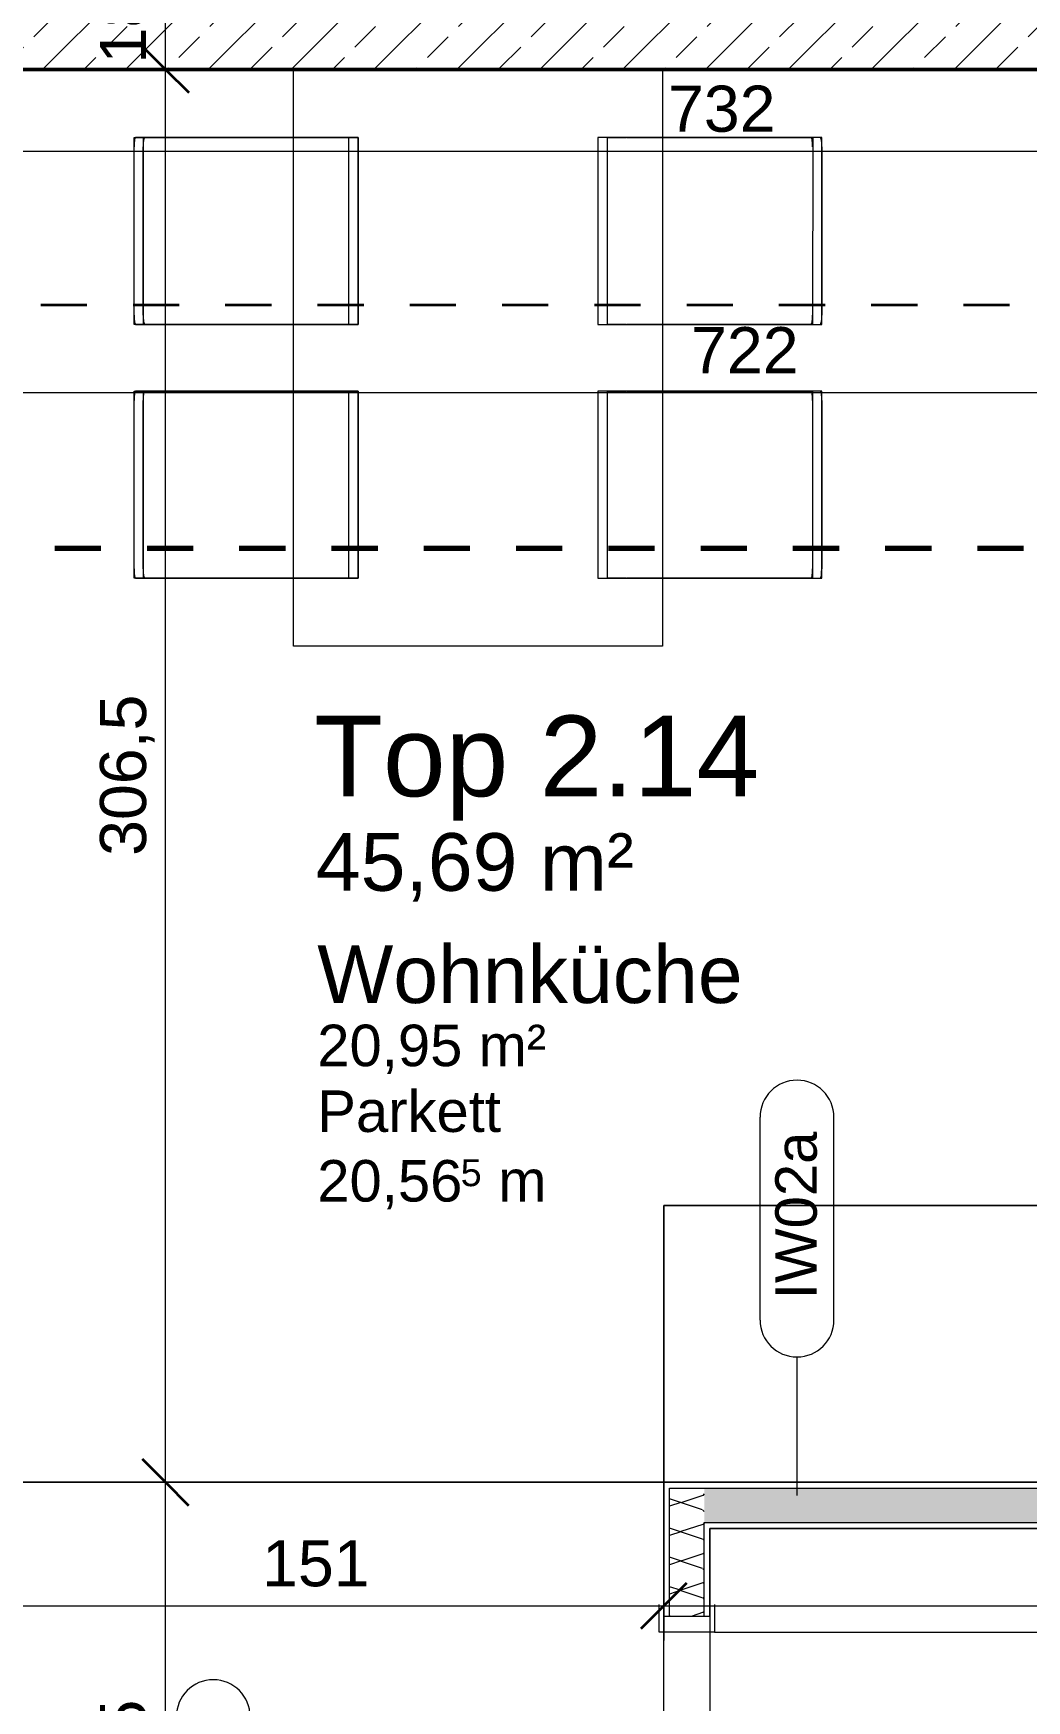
# Model space of a CAD drawing. Header units: metres. Extents: x -67.4 to -27.2, y 43.9 to 89.6.
# Drawn here: x -42.859 to -40.706, y 65.878 to 69.492 of the extents above; entities that cross this region are included whole.
import ezdxf

# ---------------------------------------------------------------- set-up
doc = ezdxf.new("R2010")
doc.units = ezdxf.units.M
for name, pattern in [('Achse', [0.009, 0.005, -0.002, 0, -0.002]), ('Strich Punkt Mittel', [0.015875, 0.00635, -0.004763, 0, -0.004763]), ('Verdeckt', [0.003, 0.002, -0.001])]:
    doc.linetypes.add(name, pattern=pattern)
for name, color, linetype, lineweight in [('A_Bemassung-50_', 4, 'Continuous', 9), ('A_Bemassung_', 4, 'Continuous', 9), ('A_Beschriftung_', 7, 'Continuous', 9), ('A_Moebel', 6, 'Continuous', 13), ('A_Raeume', 7, 'Continuous', 13), ('A_Raeume_', 7, 'Continuous', 5), ('A_Raeume_Beschriftung_', 7, 'Continuous', 9), ('A_Raster_', 1, 'Continuous', 9), ('A_Tueren', 31, 'Continuous', 13), ('A_Waende', 7, 'Continuous', 13), ('G-ANNO-SYMB_', 111, 'Continuous', 9)]:
    doc.layers.add(name, color=color, linetype=linetype, lineweight=lineweight)
doc.styles.add('Arial_1', font='arial.ttf', dxfattribs={"height": 0.175})
doc.styles.add('Arial_2', font='arial.ttf', dxfattribs={"height": 0.09})
doc.styles.add('Arial_3', font='arial.ttf', dxfattribs={"height": 0.05849})
doc.styles.add('Arial_4', font='arial.ttf', dxfattribs={"height": 0.125})
doc.styles.add('Arial_5', font='arial.ttf', dxfattribs={"height": 0.1})
doc.dimstyles.new('WGA-Bemaßung', dxfattribs={"dimscale": 0.3048, "dimtxt": 0.102026, "dimasz": 0.328084, "dimexe": 0.246063, "dimexo": 0.0625, "dimgap": 0.04101, "dimtad": 1, "dimdec": 1, "dimlfac": 100, "dimrnd": 0.5, "dimdsep": 46, "dimtxsty": 'Arial_5', "dimblk1": 'OBLIQUE', "dimblk2": 'OBLIQUE', "dimsah": 1, "dimcen": 0.09, "dimdle": 0.246063, "dimazin": 2, "dimtfac": 1, "dimtdec": 4, "dimtix": 1, "dimtmove": 0, "dimatfit": 3, "dimfxl": 0.656168, "dimfxlon": 1, "dimtvp": 1, "dimtolj": 1, "dimtzin": 0, "dimarcsym": 2})
doc.dimstyles.new('WGA-Bemaßung_4', dxfattribs={"dimscale": 0.3048, "dimtxt": 0.102026, "dimasz": 0.328084, "dimexe": 0.246063, "dimexo": 0.0625, "dimgap": 0.04101, "dimtad": 1, "dimdec": 1, "dimlfac": 100, "dimrnd": 0.5, "dimdsep": 46, "dimtxsty": 'Arial_5', "dimblk1": 'OBLIQUE', "dimblk2": 'OBLIQUE', "dimsah": 1, "dimcen": 0.09, "dimdle": 0.246063, "dimazin": 2, "dimtfac": 1, "dimtdec": 4, "dimtix": 1, "dimtmove": 0, "dimatfit": 3, "dimfxl": 0.656168, "dimfxlon": 1, "dimtvp": 1, "dimtolj": 1, "dimtzin": 0, "dimarcsym": 2})

# ---------------------------------------------------------------- blocks, each defined once
blk = doc.blocks.new('UZ_D1 - SL_0800x2000_Zimmertür_Stahlzarge_GK-7175508-263_PP_02OG_BT2')
at = {"layer": 'A_Tueren', "lineweight": 5}
for p, q in [((-0.4, 0.06), (-0.46, 0.06)), ((-0.4, -0.06), (-0.4, 0.06)), ((0.4, 0.06), (0.46, 0.06)), ((0.4, -0.06), (0.4, 0.06)), ((-0.46, -0.06), (-0.4, -0.06)), ((0.46, -0.06), (0.4, -0.06)), ((0.4, -0.06), (0.4, -0.86))]:
    blk.add_line(p, q, dxfattribs=at)
blk.add_arc((0.4, -0.06), 0.8, 180, 270, dxfattribs=at)
blk = doc.blocks.new('Moeb_Esstisch_rechteckig_bear - 125 x 80-V45-263_PP_02OG_BT2')
at = {"layer": 'A_Moebel', "color": 8}
for p, q in [((-1.4191, 0.7452), (-1.4391, 0.7452)), ((-1.4391, 0.7452), (-1.4391, 0.7423)), ((-1.4391, 0.7423), (-1.4391, 0.4)), ((-1.4391, 0.7423), (-1.4391, 0.7225)), ((-1.4391, 0.7423), (-1.4391, 0.6914)), ((-1.4391, 0.7255), (-1.4385, 0.7255)), ((-1.4384, 0.7255), (-1.4365, 0.7255)), ((-1.4364, 0.7255), (-1.4334, 0.7255)), ((-1.4332, 0.7255), (-1.4291, 0.7255)), ((-1.4291, 0.7255), (-1.4243, 0.7255)), ((-1.4242, 0.7255), (-1.4191, 0.7255)), ((-1.0541, 0.7452), (-1.4191, 0.7452)), ((-1.4191, 0.7452), (-1.0541, 0.7452)), ((-1.4191, 0.7255), (-1.0541, 0.7255)), ((-1.4191, 0.7255), (-1.0541, 0.7255)), ((-1.0341, 0.7452), (-1.0541, 0.7452)), ((-1.0541, 0.7255), (-1.0489, 0.7255)), ((-1.0489, 0.7255), (-1.0442, 0.7255)), ((-1.0441, 0.7255), (-1.0401, 0.7255)), ((-1.0399, 0.7255), (-1.037, 0.7255)), ((-1.0367, 0.7255), (-1.035, 0.7255)), ((-1.0347, 0.7255), (-1.0342, 0.7255)), ((-1.0341, 0.7423), (-1.0341, 0.7452)), ((-1.0341, 0.4), (-1.0341, 0.7423)), ((-1.0341, 0.7225), (-1.0341, 0.7423)), ((-1.0341, 0.6914), (-1.0341, 0.7423)), ((-0.8691, 0.7452), (-0.8891, 0.7452)), ((-0.8891, 0.7452), (-0.8891, 0.7423)), ((-0.8891, 0.7423), (-0.8891, 0.4)), ((-0.8891, 0.7423), (-0.8891, 0.7225)), ((-0.8891, 0.7423), (-0.8891, 0.6914)), ((-0.8891, 0.7255), (-0.8885, 0.7255)), ((-0.8884, 0.7255), (-0.8865, 0.7255)), ((-0.8864, 0.7255), (-0.8834, 0.7255)), ((-0.8832, 0.7255), (-0.8791, 0.7255)), ((-0.8791, 0.7255), (-0.8743, 0.7255)), ((-0.8742, 0.7255), (-0.8691, 0.7255)), ((-0.5041, 0.7452), (-0.8691, 0.7452)), ((-0.8691, 0.7452), (-0.5041, 0.7452)), ((-0.8691, 0.7255), (-0.5041, 0.7255)), ((-0.8691, 0.7255), (-0.5041, 0.7255)), ((-0.4841, 0.7452), (-0.5041, 0.7452)), ((-0.5041, 0.7255), (-0.4989, 0.7255)), ((-0.4989, 0.7255), (-0.4942, 0.7255)), ((-0.4941, 0.7255), (-0.4901, 0.7255)), ((-0.4899, 0.7255), (-0.487, 0.7255)), ((-0.4867, 0.7255), (-0.485, 0.7255)), ((-0.4847, 0.7255), (-0.4842, 0.7255)), ((-0.4841, 0.7423), (-0.4841, 0.7452)), ((-0.4841, 0.4), (-0.4841, 0.7423)), ((-0.4841, 0.7225), (-0.4841, 0.7423)), ((-0.4841, 0.6914), (-0.4841, 0.7423)), ((-1.4391, 0.6716), (-1.4391, 0.7225)), ((-1.4391, 0.6914), (-1.4391, 0.6181)), ((-1.0341, 0.7225), (-1.0341, 0.6716)), ((-1.0341, 0.6181), (-1.0341, 0.6914)), ((-0.8891, 0.6716), (-0.8891, 0.7225)), ((-0.8891, 0.6914), (-0.8891, 0.6181)), ((-0.4841, 0.7225), (-0.4841, 0.6716)), ((-0.4841, 0.6181), (-0.4841, 0.6914)), ((-1.4391, 0.6193), (-1.4391, 0.6716)), ((-1.0341, 0.6716), (-1.0341, 0.6193)), ((-0.8891, 0.6193), (-0.8891, 0.6716)), ((-0.4841, 0.6716), (-0.4841, 0.6193)), ((-1.4391, 0.4), (-1.4391, 0.6193)), ((-1.4391, 0.6181), (-1.4391, 0.4)), ((-1.0341, 0.6193), (-1.0341, 0.4)), ((-1.0341, 0.4), (-1.0341, 0.6181)), ((-0.8891, 0.4), (-0.8891, 0.6193)), ((-0.8891, 0.6181), (-0.8891, 0.4)), ((-0.4841, 0.6193), (-0.4841, 0.4)), ((-0.4841, 0.4), (-0.4841, 0.6181)), ((-1.5866, 0.4), (-0.3366, 0.4)), ((-1.5866, 0.4), (-0.3366, 0.4)), ((-1.4391, 0.4), (-1.4391, 0.2599)), ((-1.4391, 0.4), (-1.4391, 0.3221)), ((-1.4391, 0.3232), (-1.4391, 0.4)), ((-1.0341, 0.2599), (-1.0341, 0.4)), ((-1.0341, 0.4), (-1.0341, 0.3232)), ((-1.0341, 0.3221), (-1.0341, 0.4)), ((-0.8891, 0.4), (-0.8891, 0.2599)), ((-0.8891, 0.4), (-0.8891, 0.3221)), ((-0.8891, 0.3232), (-0.8891, 0.4)), ((-0.4841, 0.2599), (-0.4841, 0.4)), ((-0.4841, 0.4), (-0.4841, 0.3232)), ((-0.4841, 0.3221), (-0.4841, 0.4)), ((-0.3366, 0.4), (-0.3366, -0.4)), ((-0.3366, 0.4), (-0.3366, -0.4)), ((-1.4391, 0.3232), (-1.4391, 0.2928)), ((-1.4391, 0.3117), (-1.4391, 0.3221)), ((-1.4391, 0.3018), (-1.4391, 0.3117)), ((-1.4391, 0.2932), (-1.4391, 0.3018)), ((-1.4391, 0.2863), (-1.4391, 0.2928)), ((-1.4391, 0.2928), (-1.4391, 0.2799)), ((-1.0341, 0.3076), (-1.0341, 0.3232)), ((-1.0341, 0.3221), (-1.0341, 0.3117)), ((-1.0341, 0.3117), (-1.0341, 0.3018)), ((-1.0341, 0.2928), (-1.0341, 0.3076)), ((-1.0341, 0.3018), (-1.0341, 0.2932)), ((-1.0341, 0.2799), (-1.0341, 0.2928)), ((-1.0341, 0.2928), (-1.0341, 0.2863)), ((-0.8891, 0.3232), (-0.8891, 0.3076)), ((-0.8891, 0.3117), (-0.8891, 0.3221)), ((-0.8891, 0.2932), (-0.8891, 0.3117)), ((-0.8891, 0.3076), (-0.8891, 0.2928)), ((-0.8891, 0.2798), (-0.8891, 0.2928)), ((-0.8891, 0.2928), (-0.8891, 0.2799)), ((-0.4841, 0.3076), (-0.4841, 0.3232)), ((-0.4841, 0.3221), (-0.4841, 0.2932)), ((-0.4841, 0.2928), (-0.4841, 0.3076)), ((-0.4841, 0.2799), (-0.4841, 0.2928)), ((-0.4841, 0.2928), (-0.4841, 0.2798)), ((-1.4391, 0.2818), (-1.4391, 0.2863)), ((-1.4391, 0.2798), (-1.4391, 0.2818)), ((-1.4391, 0.2799), (-1.4391, 0.2599)), ((-1.4391, 0.2798), (-1.4391, 0.2599)), ((-1.4391, 0.2798), (-1.0341, 0.2798)), ((-1.4391, 0.2599), (-1.0341, 0.2599)), ((-1.4391, 0.2599), (-1.0341, 0.2599)), ((-1.0341, 0.2863), (-1.0341, 0.2798)), ((-1.0341, 0.2696), (-1.0341, 0.2799)), ((-1.0341, 0.2599), (-1.0341, 0.2798)), ((-1.0341, 0.2628), (-1.0341, 0.2696)), ((-1.0341, 0.2599), (-1.0341, 0.2628)), ((-0.8891, 0.2799), (-0.8891, 0.2696)), ((-0.8891, 0.2798), (-0.8891, 0.2599)), ((-0.8891, 0.2798), (-0.4841, 0.2798)), ((-0.8891, 0.2696), (-0.8891, 0.2628)), ((-0.8891, 0.2628), (-0.8891, 0.2599)), ((-0.8891, 0.2599), (-0.4841, 0.2599)), ((-0.8891, 0.2599), (-0.4841, 0.2599)), ((-0.4841, 0.2696), (-0.4841, 0.2799)), ((-0.4841, 0.2599), (-0.4841, 0.2798)), ((-0.4841, 0.2628), (-0.4841, 0.2696)), ((-0.4841, 0.2599), (-0.4841, 0.2628)), ((-1.4391, -0.2599), (-1.0341, -0.2599)), ((-1.4391, -0.4), (-1.4391, -0.2599)), ((-1.4391, -0.2599), (-1.4391, -0.2628)), ((-1.4391, -0.2599), (-1.4391, -0.2798)), ((-1.0341, -0.2599), (-1.4391, -0.2599)), ((-1.4391, -0.2628), (-1.4391, -0.2696)), ((-1.4391, -0.2696), (-1.4391, -0.2799)), ((-1.4391, -0.2928), (-1.4391, -0.2798)), ((-1.0341, -0.2798), (-1.4391, -0.2798)), ((-1.4391, -0.2799), (-1.4391, -0.2928)), ((-1.0341, -0.2599), (-1.0341, -0.4)), ((-1.0341, -0.2798), (-1.0341, -0.2599)), ((-1.0341, -0.2628), (-1.0341, -0.2599)), ((-1.0341, -0.2696), (-1.0341, -0.2628)), ((-1.0341, -0.2799), (-1.0341, -0.2696)), ((-1.0341, -0.2798), (-1.0341, -0.2818)), ((-1.0341, -0.2928), (-1.0341, -0.2799)), ((-1.0341, -0.2818), (-1.0341, -0.2863)), ((-1.0341, -0.2863), (-1.0341, -0.2928)), ((-0.8891, -0.2599), (-0.4841, -0.2599)), ((-0.8891, -0.4), (-0.8891, -0.2599)), ((-0.8891, -0.2599), (-0.8891, -0.2628)), ((-0.8891, -0.2599), (-0.8891, -0.2798)), ((-0.4841, -0.2599), (-0.8891, -0.2599)), ((-0.8891, -0.2628), (-0.8891, -0.2696)), ((-0.8891, -0.2696), (-0.8891, -0.2799)), ((-0.8891, -0.2928), (-0.8891, -0.2798)), ((-0.4841, -0.2798), (-0.8891, -0.2798)), ((-0.8891, -0.2799), (-0.8891, -0.2928)), ((-0.4841, -0.2599), (-0.4841, -0.4)), ((-0.4841, -0.2798), (-0.4841, -0.2599)), ((-0.4841, -0.2628), (-0.4841, -0.2599)), ((-0.4841, -0.2696), (-0.4841, -0.2628)), ((-0.4841, -0.2799), (-0.4841, -0.2696)), ((-0.4841, -0.2798), (-0.4841, -0.2818)), ((-0.4841, -0.2928), (-0.4841, -0.2799)), ((-0.4841, -0.2818), (-0.4841, -0.2928)), ((-1.4391, -0.2928), (-1.4391, -0.3076)), ((-1.4391, -0.3221), (-1.4391, -0.2932)), ((-1.4391, -0.3076), (-1.4391, -0.3232)), ((-1.4391, -0.3221), (-1.4391, -0.4)), ((-1.4391, -0.4), (-1.4391, -0.3232)), ((-1.0341, -0.3076), (-1.0341, -0.2928)), ((-1.0341, -0.2932), (-1.0341, -0.3117)), ((-1.0341, -0.3232), (-1.0341, -0.3076)), ((-1.0341, -0.3117), (-1.0341, -0.3221)), ((-1.0341, -0.4), (-1.0341, -0.3221)), ((-1.0341, -0.3232), (-1.0341, -0.4)), ((-0.8891, -0.2928), (-0.8891, -0.3076)), ((-0.8891, -0.3221), (-0.8891, -0.2932)), ((-0.8891, -0.3076), (-0.8891, -0.3232)), ((-0.8891, -0.3221), (-0.8891, -0.4)), ((-0.8891, -0.4), (-0.8891, -0.3232)), ((-0.4841, -0.3076), (-0.4841, -0.2928)), ((-0.4841, -0.2932), (-0.4841, -0.3018)), ((-0.4841, -0.3018), (-0.4841, -0.3221)), ((-0.4841, -0.3232), (-0.4841, -0.3076)), ((-0.4841, -0.4), (-0.4841, -0.3221)), ((-0.4841, -0.3232), (-0.4841, -0.4)), ((-0.3366, -0.4), (-1.5866, -0.4)), ((-0.3366, -0.4), (-1.5866, -0.4)), ((-1.4391, -0.7423), (-1.4391, -0.4)), ((-1.4391, -0.6193), (-1.4391, -0.4)), ((-1.4391, -0.4), (-1.4391, -0.6181)), ((-1.0341, -0.4), (-1.0341, -0.7423)), ((-1.0341, -0.6181), (-1.0341, -0.4)), ((-1.0341, -0.4), (-1.0341, -0.6193)), ((-0.8891, -0.7423), (-0.8891, -0.4)), ((-0.8891, -0.6193), (-0.8891, -0.4)), ((-0.8891, -0.4), (-0.8891, -0.6181)), ((-0.4841, -0.4), (-0.4841, -0.7423)), ((-0.4841, -0.6181), (-0.4841, -0.4)), ((-0.4841, -0.4), (-0.4841, -0.6193)), ((-1.4391, -0.6181), (-1.4391, -0.6914)), ((-1.4391, -0.6716), (-1.4391, -0.6193)), ((-1.0341, -0.6914), (-1.0341, -0.6181)), ((-1.0341, -0.6193), (-1.0341, -0.6716)), ((-0.8891, -0.6181), (-0.8891, -0.6914)), ((-0.8891, -0.6716), (-0.8891, -0.6193)), ((-0.4841, -0.6914), (-0.4841, -0.6181)), ((-0.4841, -0.6193), (-0.4841, -0.6716)), ((-1.4391, -0.7225), (-1.4391, -0.6716)), ((-1.0341, -0.6716), (-1.0341, -0.7225)), ((-0.8891, -0.7225), (-0.8891, -0.6716)), ((-0.4841, -0.6716), (-0.4841, -0.7225)), ((-1.4391, -0.6914), (-1.4391, -0.7423)), ((-1.4391, -0.7225), (-1.4391, -0.7423)), ((-1.0341, -0.7423), (-1.0341, -0.6914)), ((-1.0341, -0.7423), (-1.0341, -0.7225)), ((-0.8891, -0.6914), (-0.8891, -0.7423)), ((-0.8891, -0.7225), (-0.8891, -0.7423)), ((-0.4841, -0.7423), (-0.4841, -0.6914)), ((-0.4841, -0.7423), (-0.4841, -0.7225)), ((-1.4391, -0.7255), (-1.4385, -0.7255)), ((-1.4391, -0.7452), (-1.4391, -0.7423)), ((-1.4191, -0.7452), (-1.4391, -0.7452)), ((-1.4384, -0.7255), (-1.4365, -0.7255)), ((-1.4364, -0.7255), (-1.4334, -0.7255)), ((-1.4332, -0.7255), (-1.4291, -0.7255)), ((-1.4291, -0.7255), (-1.4243, -0.7255)), ((-1.4242, -0.7255), (-1.4191, -0.7255)), ((-1.4191, -0.7255), (-1.0541, -0.7255)), ((-1.0541, -0.7255), (-1.4191, -0.7255)), ((-1.0541, -0.7452), (-1.4191, -0.7452)), ((-1.0541, -0.7452), (-1.4191, -0.7452)), ((-1.0541, -0.7255), (-1.0489, -0.7255)), ((-1.0341, -0.7452), (-1.0541, -0.7452)), ((-1.0489, -0.7255), (-1.0442, -0.7255)), ((-1.0441, -0.7255), (-1.0401, -0.7255)), ((-1.0399, -0.7255), (-1.037, -0.7255)), ((-1.0367, -0.7255), (-1.035, -0.7255)), ((-1.0347, -0.7255), (-1.0342, -0.7255)), ((-1.0341, -0.7423), (-1.0341, -0.7452)), ((-0.8891, -0.7255), (-0.8885, -0.7255)), ((-0.8891, -0.7452), (-0.8891, -0.7423)), ((-0.8691, -0.7452), (-0.8891, -0.7452)), ((-0.8884, -0.7255), (-0.8865, -0.7255)), ((-0.8864, -0.7255), (-0.8834, -0.7255)), ((-0.8832, -0.7255), (-0.8791, -0.7255)), ((-0.8791, -0.7255), (-0.8743, -0.7255)), ((-0.8742, -0.7255), (-0.8691, -0.7255)), ((-0.8691, -0.7255), (-0.5041, -0.7255)), ((-0.5041, -0.7255), (-0.8691, -0.7255)), ((-0.5041, -0.7452), (-0.8691, -0.7452)), ((-0.5041, -0.7452), (-0.8691, -0.7452)), ((-0.5041, -0.7255), (-0.4989, -0.7255)), ((-0.4841, -0.7452), (-0.5041, -0.7452)), ((-0.4989, -0.7255), (-0.4942, -0.7255)), ((-0.4941, -0.7255), (-0.4901, -0.7255)), ((-0.4899, -0.7255), (-0.487, -0.7255)), ((-0.4867, -0.7255), (-0.485, -0.7255)), ((-0.4847, -0.7255), (-0.4842, -0.7255)), ((-0.4841, -0.7423), (-0.4841, -0.7452))]:
    blk.add_line(p, q, dxfattribs=at)
for centre, major_axis, start_param, end_param in [((-1.4191, 0.7423), (-0.02, 0), 4.712389, 6.283185), ((-1.4191, 0.7225), (-0.02, 0), 4.712389, 6.283185), ((-1.0541, 0.7423), (-0.02, 0), 3.141593, 4.712389), ((-1.0541, 0.7225), (0.02, 0), 0, 1.570796), ((-0.8691, 0.7423), (0.02, 0), 1.570796, 3.141593), ((-0.8691, 0.7225), (-0.02, 0), 4.712389, 6.283185), ((-0.5041, 0.7423), (0.02, 0), 0, 1.570796), ((-0.5041, 0.7225), (0.02, 0), 0, 1.570796), ((-1.4191, -0.7225), (0.02, 0), 3.141593, 4.712389), ((-1.0541, -0.7225), (-0.02, 0), 1.570796, 3.141593), ((-0.8691, -0.7225), (-0.02, 0), 0, 1.570796), ((-0.5041, -0.7225), (0.02, 0), 4.712389, 6.283185), ((-1.4191, -0.7423), (0.02, 0), 3.141593, 4.712389), ((-1.0541, -0.7423), (0.02, 0), 4.712389, 6.283185), ((-0.8691, -0.7423), (0.02, 0), 3.141593, 4.712389), ((-0.5041, -0.7423), (-0.02, 0), 1.570796, 3.141593)]:
    blk.add_ellipse(centre, major_axis=major_axis, ratio=0.147809, start_param=start_param, end_param=end_param, dxfattribs=at)
blk = doc.blocks.new('Moeb_Schrank - Sideboard_50cm-V52-263_PP_02OG_BT2')
at = {"layer": 'A_Moebel', "color": 8}
for p, q in [((3.7844, 0.6), (0, 0.6)), ((0, 0.6), (0, 0)), ((0, 0), (0, 0.6)), ((0, 0.6), (3.7844, 0.6)), ((3.7844, 0.6), (3.7844, 0)), ((3.7844, 0), (0, 0))]:
    blk.add_line(p, q, dxfattribs=at)
blk = doc.blocks.new('BS_Wand_Lollipop - rechts_oben-2026913-263_PP_02OG_BT2')
at = {"layer": 'A_Beschriftung_'}
for p, q in [((0.0046, 0.0016), (0.0134, 0.0016)), ((-0.003, 0), (0.003, 0)), ((0.0046, -0.0016), (0.0134, -0.0016))]:
    blk.add_line(p, q, dxfattribs=at)
for centre, start, end in [((0.0046, 0), 90, 270), ((0.0134, 0), 270, 90)]:
    blk.add_arc(centre, 0.0016, start, end, dxfattribs=at)
blk = doc.blocks.new('DIMBLOCK305-263_PP_02OG_BT2')
at = {"layer": 'A_Bemassung-50_', "transparency": 16777216}
for p, q in [((-41.4928, 66.0833), (-41.4928, 66.2833)), ((-43.0034, 66.0834), (-43.0034, 66.1584)), ((-43.0034, 66.0834), (-43.0035, 65.8834)), ((-43.0034, 66.0834), (-41.4928, 66.0833)), ((-41.4928, 66.0833), (-41.4928, 66.0083))]:
    blk.add_line(p, q, dxfattribs=at)
at = {"layer": 'A_Bemassung-50_', "lineweight": 35, "transparency": 16777216}
for p, q in [((-43.0034, 66.0834), (-42.9534, 66.1334)), ((-41.4928, 66.0833), (-41.4428, 66.1333)), ((-43.0034, 66.0834), (-43.0534, 66.0334)), ((-41.4928, 66.0833), (-41.5428, 66.0333))]:
    blk.add_line(p, q, dxfattribs=at)
at = {"layer": 'A_Bemassung-50_', "color": 0, "transparency": 16777216, "insert": (-42.3635, 66.2257), "char_height": 0.1, "width": 0.276883, "attachment_point": 1, "rotation": 359.9983, "line_spacing_factor": 0.941778, "style": 'Arial_5'}
blk.add_mtext('151', dxfattribs=at)
blk = doc.blocks.new('_Oblique')
at = {"color": 0, "linetype": 'ByBlock', "lineweight": -2}
blk.add_line((-0.5, -0.5), (0.5, 0.5), dxfattribs=at)
blk = doc.blocks.new('DIMBLOCK306-263_PP_02OG_BT2')
at = {"layer": 'A_Bemassung-50_', "transparency": 16777216}
for p, q in [((-41.4928, 66.0833), (-41.4928, 66.2833)), ((-37.7084, 66.0832), (-37.7084, 66.2832)), ((-41.4928, 66.0833), (-37.6334, 66.0832)), ((-41.4928, 66.0833), (-41.4928, 66.0083)), ((-37.7084, 66.0832), (-37.7084, 66.0082))]:
    blk.add_line(p, q, dxfattribs=at)
at = {"layer": 'A_Bemassung-50_', "lineweight": 35, "transparency": 16777216}
for p, q in [((-41.4928, 66.0833), (-41.4428, 66.1333)), ((-37.7084, 66.0832), (-37.6584, 66.1332)), ((-41.4928, 66.0833), (-41.5428, 66.0333)), ((-37.7084, 66.0832), (-37.7584, 66.0332))]:
    blk.add_line(p, q, dxfattribs=at)
at = {"layer": 'A_Bemassung-50_', "color": 0, "transparency": 16777216, "insert": (-39.7741, 66.2256), "char_height": 0.1, "width": 0.416266, "attachment_point": 1, "rotation": 359.9983, "line_spacing_factor": 0.941778, "style": 'Arial_5'}
blk.add_mtext('378,5', dxfattribs=at)
blk = doc.blocks.new('DIMBLOCK313-263_PP_02OG_BT2')
at = {"layer": 'A_Bemassung-50_', "transparency": 16777216}
for p, q in [((-45.0284, 69.2366), (-45.0283, 69.4366)), ((-37.7084, 69.2363), (-37.7083, 69.4363)), ((-45.0284, 69.2366), (-37.6334, 69.2363)), ((-45.0284, 69.2366), (-45.0284, 69.1616)), ((-37.7084, 69.2363), (-37.7084, 69.1613))]:
    blk.add_line(p, q, dxfattribs=at)
at = {"layer": 'A_Bemassung-50_', "lineweight": 35, "transparency": 16777216}
for p, q in [((-45.0284, 69.2366), (-44.9784, 69.2866)), ((-37.7084, 69.2363), (-37.6584, 69.2863)), ((-45.0284, 69.2366), (-45.0784, 69.1866)), ((-37.7084, 69.2363), (-37.7584, 69.1863))]:
    blk.add_line(p, q, dxfattribs=at)
at = {"layer": 'A_Bemassung-50_', "color": 0, "transparency": 16777216, "insert": (-41.4837, 69.3788), "char_height": 0.1, "width": 0.276883, "attachment_point": 1, "rotation": 359.9983, "line_spacing_factor": 0.941778, "style": 'Arial_5'}
blk.add_mtext('732', dxfattribs=at)
blk = doc.blocks.new('DIMBLOCK362-263_PP_02OG_BT2')
at = {"layer": 'A_Bemassung-50_', "lineweight": 35, "transparency": 16777216}
for p, q in [((-42.5726, 66.3512), (-42.6226, 66.4012)), ((-42.5726, 66.3512), (-42.5227, 66.3012)), ((-42.5727, 65.0562), (-42.6227, 65.1062)), ((-42.5727, 65.0562), (-42.5227, 65.0062))]:
    blk.add_line(p, q, dxfattribs=at)
at = {"layer": 'A_Bemassung-50_', "transparency": 16777216}
for p, q in [((-42.5726, 66.3512), (-42.6476, 66.3512)), ((-42.5727, 65.0562), (-42.5726, 66.3512)), ((-42.5726, 66.3512), (-42.3726, 66.3512)), ((-42.5727, 65.0562), (-42.7727, 65.0562)), ((-42.5727, 65.0562), (-42.4977, 65.0562))]:
    blk.add_line(p, q, dxfattribs=at)
at = {"layer": 'A_Bemassung-50_', "color": 0, "transparency": 16777216, "insert": (-42.715, 65.5303), "char_height": 0.1, "width": 0.416266, "attachment_point": 1, "rotation": 90, "line_spacing_factor": 0.941778, "style": 'Arial_5'}
blk.add_mtext('129,5', dxfattribs=at)
blk = doc.blocks.new('DIMBLOCK363-263_PP_02OG_BT2')
at = {"layer": 'A_Bemassung-50_', "lineweight": 35, "transparency": 16777216}
for p, q in [((-42.5726, 69.4138), (-42.6226, 69.4638)), ((-42.5726, 69.4138), (-42.5226, 69.3638)), ((-42.5726, 66.3512), (-42.6226, 66.4012)), ((-42.5726, 66.3512), (-42.5227, 66.3012))]:
    blk.add_line(p, q, dxfattribs=at)
at = {"layer": 'A_Bemassung-50_', "transparency": 16777216}
for p, q in [((-42.5726, 69.4138), (-42.7726, 69.4138)), ((-42.5726, 66.3512), (-42.5726, 69.4138)), ((-42.5726, 69.4138), (-42.4976, 69.4138)), ((-42.5726, 66.3512), (-42.6476, 66.3512)), ((-42.5726, 66.3512), (-42.3726, 66.3512))]:
    blk.add_line(p, q, dxfattribs=at)
at = {"layer": 'A_Bemassung-50_', "color": 0, "transparency": 16777216, "insert": (-42.7149, 67.7091), "char_height": 0.1, "width": 0.416266, "attachment_point": 1, "rotation": 90, "line_spacing_factor": 0.941778, "style": 'Arial_5'}
blk.add_mtext('306,5', dxfattribs=at)
blk = doc.blocks.new('DIMBLOCK364-263_PP_02OG_BT2')
at = {"layer": 'A_Bemassung-50_', "lineweight": 35, "transparency": 16777216}
for p, q in [((-42.5726, 69.5938), (-42.6226, 69.6438)), ((-42.5726, 69.5938), (-42.5226, 69.5438)), ((-42.5726, 69.4138), (-42.6226, 69.4638)), ((-42.5726, 69.4138), (-42.5226, 69.3638))]:
    blk.add_line(p, q, dxfattribs=at)
at = {"layer": 'A_Bemassung-50_', "transparency": 16777216}
for p, q in [((-42.5726, 69.5938), (-42.7726, 69.5938)), ((-42.5726, 69.4138), (-42.5726, 69.5938)), ((-42.5726, 69.5938), (-42.4976, 69.5938)), ((-42.5726, 69.4138), (-42.7726, 69.4138)), ((-42.5726, 69.4138), (-42.4976, 69.4138))]:
    blk.add_line(p, q, dxfattribs=at)
at = {"layer": 'A_Bemassung-50_', "color": 0, "transparency": 16777216, "insert": (-42.7149, 69.4269), "char_height": 0.1, "width": 0.184588, "attachment_point": 1, "rotation": 90, "line_spacing_factor": 0.941778, "style": 'Arial_5'}
blk.add_mtext('18', dxfattribs=at)
blk = doc.blocks.new('DIMBLOCK515-263_PP_02OG_BT2')
at = {"layer": 'A_Bemassung-50_', "transparency": 16777216}
for p, q in [((-44.9284, 68.7131), (-44.9284, 68.7881)), ((-37.7084, 68.7129), (-37.7084, 68.7879)), ((-37.6334, 68.7129), (-44.9284, 68.7131)), ((-44.9284, 68.7131), (-44.9284, 68.5131)), ((-37.7084, 68.7129), (-37.7084, 68.5129))]:
    blk.add_line(p, q, dxfattribs=at)
at = {"layer": 'A_Bemassung-50_', "lineweight": 35, "transparency": 16777216}
for p, q in [((-44.9284, 68.7131), (-44.8784, 68.7631)), ((-37.7084, 68.7129), (-37.6584, 68.7629)), ((-44.9284, 68.7131), (-44.9784, 68.6631)), ((-37.7084, 68.7129), (-37.7584, 68.6629))]:
    blk.add_line(p, q, dxfattribs=at)
at = {"layer": 'A_Bemassung-50_', "color": 0, "transparency": 16777216, "insert": (-41.4337, 68.8553), "char_height": 0.1, "width": 0.276883, "attachment_point": 1, "rotation": 359.9983, "line_spacing_factor": 0.941778, "style": 'Arial_5'}
blk.add_mtext('722', dxfattribs=at)

msp = doc.modelspace()

# ---------------------------------------------------------------- hatches: boundary and pattern name
at = {"layer": 'A_Waende', "lineweight": 5}
h = msp.add_hatch(dxfattribs=at)
h.set_pattern_fill('FP_4', color=250, style=0, pattern_type=2)
h.set_pattern_definition([(45, (0, 0), (-0.08980256, 0.08980256), []), (45, (0.0898, 0), (-0.08980256, 0.08980256), [0.0635, -0.03175])])
h.paths.add_polyline_path([(-37.7083, 69.4137), (-37.7083, 69.5937), (-45.0283, 69.5939), (-45.0283, 69.4139), (-38.24, 69.4137)])
h.paths.add_polyline_path([(-44.9283, 69.4139), (-44.9283, 69.4139), (-44.9283, 69.5938)])
h = msp.add_hatch(dxfattribs=at)
h.set_pattern_fill('FP_77', color=250, angle=247.64, style=0, pattern_type=2)
h.set_pattern_definition([(134.998, (-41.39281, 65.70402), (-0.253995, 0.127012), [0.02245, -0.15715]), (134.998, (-41.50433, 65.75097), (-0.253995, 0.127012), [0.02245, -0.15715]), (134.998, (-41.39294, 65.76679), (-0.253995, 0.127012), [0.02245, -0.15715]), (134.998, (-41.50408, 65.81467), (-0.253995, 0.127012), [0.02245, -0.15715]), (161.563, (-41.409187, 65.719404), (-0.5079932, 0.1270184), [0.0502, -0.35141]), (161.563, (-41.45657, 65.73565), (-0.5079932, 0.1270184), [0.0502, -0.35141]), (161.563, (-41.408938, 65.783098), (-0.5079932, 0.1270184), [0.0502, -0.35141]), (161.563, (-41.45632, 65.799345), (-0.5079932, 0.1270184), [0.0502, -0.35141]), (224.998, (-41.50427, 65.71959), (0.254004, 0.126995), [0.02245, -0.15715]), (224.998, (-41.39294, 65.76679), (0.254004, 0.126995), [0.02245, -0.15715]), (224.998, (-41.50402, 65.78328), (0.254004, 0.126995), [0.02245, -0.15715]), (224.998, (-41.39269, 65.83048), (0.254004, 0.126995), [0.02245, -0.15715]), (198.433, (-41.45657, 65.73565), (0.508002, 0.126983), [0.0502, -0.35141]), (198.433, (-41.408872, 65.751713), (0.508002, 0.126983), [0.0502, -0.35141]), (198.433, (-41.45632, 65.799345), (0.508002, 0.126983), [0.0502, -0.35141]), (198.433, (-41.409003, 65.814482), (0.508002, 0.126983), [0.0502, -0.35141])])
h.paths.add_polyline_path([(-41.4054, 65.0437), (-41.4054, 65.1912), (-41.4804, 65.1912), (-41.4804, 65.0437), (-41.4054, 65.0437)])
h.paths.add_polyline_path([(-41.4053, 66.0612), (-41.4053, 66.3387), (-41.4803, 66.3387), (-41.4803, 66.0612)])
h = msp.add_hatch(dxfattribs=at)
h.set_pattern_fill('FP_78', color=250, angle=-112.36, style=0, pattern_type=2)
h.set_pattern_definition([(44.998, (-39.55012, 66.25115), (0.1270123, 0.2539954), [0.02245, -0.15715]), (44.998, (-39.50316, 66.36267), (0.1270123, 0.2539954), [0.02245, -0.15715]), (44.998, (-39.48735, 66.25128), (0.1270123, 0.2539954), [0.02245, -0.15715]), (44.998, (-39.43947, 66.36242), (0.1270123, 0.2539954), [0.02245, -0.15715]), (71.563, (-39.53473, 66.267526), (0.1270184, 0.5079932), [0.0502, -0.35141]), (71.563, (-39.518484, 66.31491), (0.1270184, 0.5079932), [0.0502, -0.35141]), (71.563, (-39.471037, 66.267277), (0.1270184, 0.5079932), [0.0502, -0.35141]), (71.563, (-39.455715, 66.31504), (0.1270184, 0.5079932), [0.0502, -0.35141]), (134.998, (-39.53455, 66.362605), (0.1269946, -0.2540043), [0.02245, -0.15715]), (134.998, (-39.48735, 66.25128), (0.1269946, -0.2540043), [0.02245, -0.15715]), (134.998, (-39.47085, 66.362355), (0.1269946, -0.2540043), [0.02245, -0.15715]), (134.998, (-39.423655, 66.25103), (0.1269946, -0.2540043), [0.02245, -0.15715]), (108.433, (-39.518484, 66.31491), (0.12698295, -0.5080021), [0.0502, -0.35141]), (108.433, (-39.50242, 66.26721), (0.12698295, -0.5080021), [0.0502, -0.35141]), (108.433, (-39.455715, 66.31504), (0.12698295, -0.5080021), [0.0502, -0.35141]), (108.433, (-39.439652, 66.267342), (0.12698295, -0.5080021), [0.0502, -0.35141])])
h.paths.add_polyline_path([(-37.7084, 66.2636), (-37.7084, 66.3386), (-41.3928, 66.3387), (-41.3928, 66.2637), (-37.7099, 66.2636)])
h.paths.add_polyline_path([(-41.3929, 66.2637), (-41.3928, 66.2637), (-41.3929, 66.3387), (-41.4053, 66.3387), (-41.4053, 66.2637)])

# ---------------------------------------------------------------- linework, layer by layer
at = {"layer": 'A_Raeume', "color": 8, "linetype": 'Verdeckt'}
for p, q in [((-43.1733, 66.3512), (-41.4928, 66.3512)), ((-41.4928, 66.3512), (-41.4428, 66.3512))]:
    msp.add_line(p, q, dxfattribs=at)
at = {"layer": 'A_Raeume_', "flags": 128}
for points in [[(-37.7084, 66.3511), (-37.7083, 69.4137), (-44.9283, 69.4139), (-44.9284, 67.0139), (-43.1733, 67.0138), (-43.1733, 66.3512), (-41.5958, 66.3512), (-41.4428, 66.3512)], [(-43.8308, 65.0563), (-41.4929, 65.0562), (-41.4928, 66.3512), (-43.1733, 66.3512), (-43.1733, 66.8888), (-44.9659, 66.8889), (-44.966, 65.0563)], [(-37.7085, 62.7736), (-37.7084, 66.2511), (-41.3928, 66.2512), (-41.3928, 66.2134), (-41.3929, 65.0062), (-41.3929, 64.9937), (-41.3929, 62.8362), (-41.3929, 62.7737)]]:
    msp.add_lwpolyline(points, close=True, dxfattribs=at)
at = {"layer": 'A_Raster_', "linetype": 'Strich Punkt Mittel', "lineweight": 35}
msp.add_line((-56.2432, 68.9041), (-31.674, 68.9034), dxfattribs=at)
at = {"layer": 'A_Waende', "color": 10, "lineweight": 50}
msp.add_line((-45.0283, 69.4139), (-37.7083, 69.4137), dxfattribs=at)
at = {"layer": 'A_Waende'}
for p, q in [((-41.4928, 66.3512), (-41.4928, 66.0612)), ((-37.7084, 66.3511), (-41.4928, 66.3512)), ((-41.4803, 66.0612), (-41.4803, 66.3387)), ((-41.4803, 66.3387), (-37.7084, 66.3386)), ((-41.4053, 66.0612), (-41.4053, 66.2637)), ((-41.4053, 66.2637), (-37.7084, 66.2636)), ((-41.3928, 66.0612), (-41.3928, 66.2512)), ((-41.3928, 66.2512), (-37.7084, 66.2511)), ((-41.4928, 66.0612), (-41.4803, 66.0612)), ((-41.4053, 66.0612), (-41.3928, 66.0612))]:
    msp.add_line(p, q, dxfattribs=at)
at = {"layer": 'A_Waende', "color": 250, "lineweight": 5}
msp.add_line((-41.4803, 66.0612), (-41.4053, 66.0612), dxfattribs=at)
at = {"layer": 'G-ANNO-SYMB_', "linetype": 'Achse', "lineweight": 70}
msp.add_line((-56.4129, 68.3763), (-34.7534, 68.3763), dxfattribs=at)

# ---------------------------------------------------------------- block references
at = {"layer": 'A_Beschriftung_', "xscale": 49.99999999999998, "yscale": 49.99999999999998, "zscale": 49.99999999999998, "rotation": 89.99999999999991}
for p in [(-41.2041, 66.4728), (-42.4693, 65.1731)]:
    msp.add_blockref('BS_Wand_Lollipop - rechts_oben-2026913-263_PP_02OG_BT2', p, dxfattribs=at)
at = {"layer": 'A_Moebel', "color": 8}
for name, p, rotation in [('Moeb_Esstisch_rechteckig_bear - 125 x 80-V45-263_PP_02OG_BT2', (-41.8957, 67.8272), 269.9982758784546), ('Moeb_Schrank - Sideboard_50cm-V52-263_PP_02OG_BT2', (-41.4928, 66.3512), 359.9982758785824)]:
    msp.add_blockref(name, p, dxfattribs=dict(at, rotation=rotation))
at = {"layer": 'A_Tueren', "rotation": 89.99827587845579}
msp.add_blockref('UZ_D1 - SL_0800x2000_Zimmertür_Stahlzarge_GK-7175508-263_PP_02OG_BT2', (-41.4429, 65.6262), dxfattribs=at)

# ---------------------------------------------------------------- texts
at = {"layer": 'A_Beschriftung_', "insert": (-41.2512, 66.748), "char_height": 0.09, "width": 0.43692, "attachment_point": 1, "rotation": 90, "style": 'Arial_2'}
msp.add_mtext('IW02a', dxfattribs=at)
at = {"layer": 'A_Raeume_Beschriftung_', "attachment_point": 1}
for s, insert, char_height, width, style in [('Top 2.14', (-42.2509, 68.0132), 0.175, 1.190506, 'Arial_1'), ('45,69 m²', (-42.247, 67.7584), 0.125, 0.837763, 'Arial_4'), ('Wohnküche', (-42.2439, 67.5151), 0.125, 1.110337, 'Arial_4'), ('20,95 m²', (-42.2439, 67.3432), 0.09, 0.58924, 'Arial_2'), ('Parkett', (-42.2439, 67.2006), 0.09, 0.464979, 'Arial_2'), ('20,56', (-42.2439, 67.0497), 0.09, 0.376793, 'Arial_2'), ('5', (-41.933, 67.0516), 0.0585, 0.056118, 'Arial_3'), (' m', (-41.8867, 67.0497), 0.09, 0.164346, 'Arial_2')]:
    msp.add_mtext(s, dxfattribs=dict(at, insert=insert, char_height=char_height, width=width, style=style))

# ---------------------------------------------------------------- dimensions: what is measured, and where the dimension line sits
at = {"layer": 'A_Bemassung_'}
for base, p1, p2, angle, dimstyle, override, picture, middle in [((-42.5726, 69.5938), (-42.7726, 69.4138), (-42.7726, 69.5938), 89.9983, 'WGA-Bemaßung_4', {"dimpost": '<>', "dimfxl": 0.18}, 'DIMBLOCK364-263_PP_02OG_BT2', (-42.6361, 69.5038)), ((-37.7084, 69.2363), (-45.0283, 69.4366), (-37.7083, 69.4363), 359.9983, 'WGA-Bemaßung', {"dimpost": '<>', "dimfxl": 7.32}, 'DIMBLOCK313-263_PP_02OG_BT2', (-41.3684, 69.3)), ((-42.5726, 69.4138), (-42.3726, 66.3512), (-42.7726, 69.4138), 89.9983, 'WGA-Bemaßung_4', {"dimpost": '<>', "dimfxl": 3.088623}, 'DIMBLOCK363-263_PP_02OG_BT2', (-42.6362, 67.8825)), ((-44.9284, 68.7131), (-37.7084, 68.5129), (-44.9284, 68.5131), 359.9983, 'WGA-Bemaßung_4', {"dimpost": '<>', "dimfxl": 7.22}, 'DIMBLOCK515-263_PP_02OG_BT2', (-41.3184, 68.7757)), ((-42.5726, 66.3512), (-42.7727, 65.0562), (-42.3726, 66.3512), 89.9983, 'WGA-Bemaßung_4', {"dimpost": '<>', "dimfxl": 1.355369}, 'DIMBLOCK362-263_PP_02OG_BT2', (-42.6362, 65.7037)), ((-41.4928, 66.0833), (-43.0035, 65.8834), (-41.4928, 66.2833), 359.9983, 'WGA-Bemaßung', {"dimpost": '<>', "dimfxl": 1.562671}, 'DIMBLOCK305-263_PP_02OG_BT2', (-42.2481, 66.1469)), ((-37.7084, 66.0832), (-41.4928, 66.2833), (-37.7084, 66.2832), 359.9983, 'WGA-Bemaßung', {"dimpost": '<>', "dimfxl": 3.784391}, 'DIMBLOCK306-263_PP_02OG_BT2', (-39.6006, 66.1469))]:
    dim = msp.add_linear_dim(base=base, p1=p1, p2=p2, angle=angle, dimstyle=dimstyle, override=override, dxfattribs=at)
    dim.commit()
    dim.dimension.update_dxf_attribs({"geometry": picture, "text_midpoint": middle})

doc.saveas('drawing.dxf')
